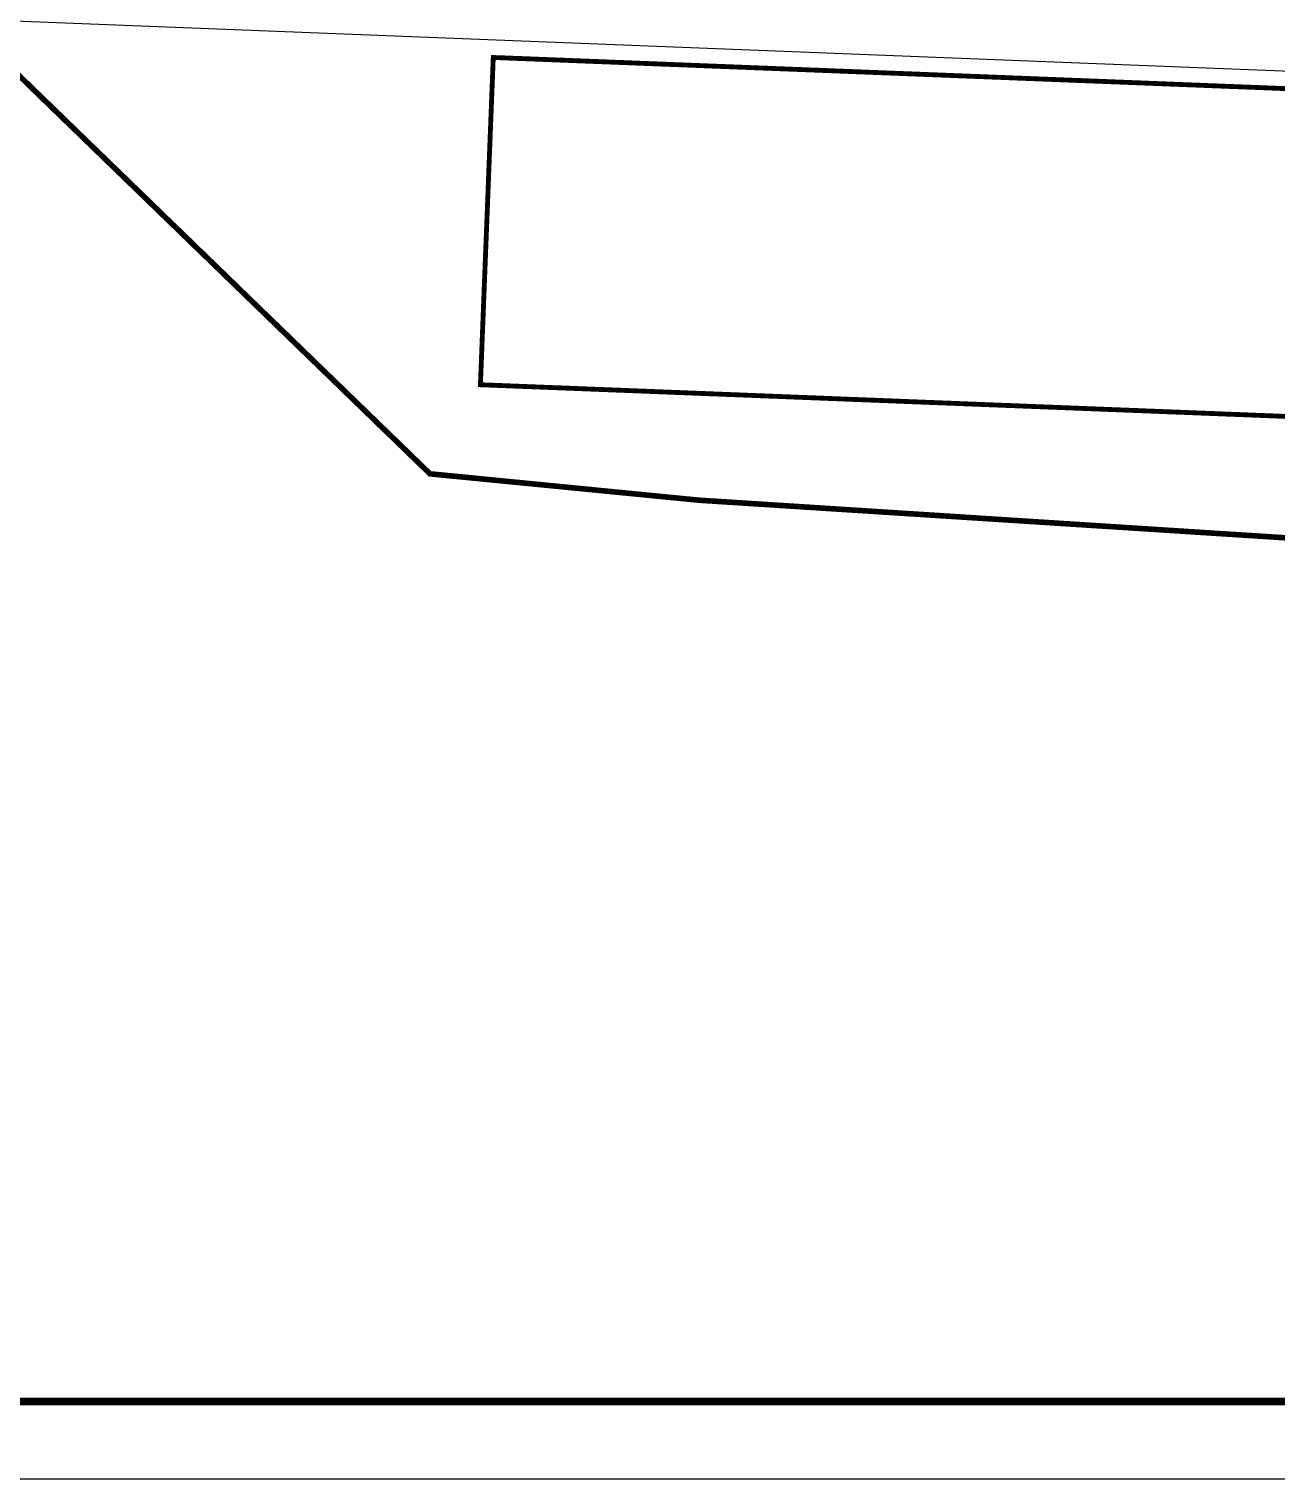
# Model space of a CAD drawing. Extents: x -21908402 to 2165534, y 88493 to 5079726.
# Drawn here: x 2068984 to 2085076, y 402812 to 421511 of the extents above; entities that cross this region are included whole.
import ezdxf

# ---------------------------------------------------------------- set-up
doc = ezdxf.new("R2010")
doc.units = 0
doc.header["$LTSCALE"] = 1000
doc.layers.add('DLSS', color=4, linetype='Continuous')
doc.layers.add('PUB_TITLE', color=4, linetype='Continuous')

# ---------------------------------------------------------------- blocks, each defined once
blk = doc.blocks.new('GGGGGGGGGGGGGGGG')
at = {"color": 1, "linetype": 'Continuous', "const_width": 0.3, "flags": 128}
blk.add_lwpolyline([(40393813.566, 3421912.502), (40393818.362, 3421962.029), (40393739.703, 3421965.156), (40393736.848, 3421966.286), (40393725.737, 3421966.559), (40393704.779, 3421967.076), (40393679.363, 3421967.702), (40393686.989, 3421953.509), (40393695.532, 3421941.867), (40393696.023, 3421939.763), (40393699.049, 3421938.431), (40393702.979, 3421933.5), (40393708.261, 3421923.617), (40393713.307, 3421919.264), (40393719.678, 3421916.382), (40393721.144, 3421918.261), (40393725.832, 3421918.076), (40393749.886, 3421894.778), (40393764.37, 3421893.359), (40393811.497, 3421890.34)], close=True, dxfattribs=at)
at = {"color": 252, "linetype": 'Continuous', "flags": 128}
blk.add_lwpolyline([(40393813.566, 3421912.502), (40393811.497, 3421890.34), (40393764.37, 3421893.359), (40393749.886, 3421894.778), (40393725.832, 3421918.076)], dxfattribs=at)
at = {"color": 6, "linetype": 'Continuous', "const_width": 0.26}
blk.add_lwpolyline([(40393753.288, 3421917.151), (40393807.846, 3421915.007), (40393807.155, 3421897.421), (40393752.597, 3421899.565)], close=True, dxfattribs=at)
at = {"layer": 'DLSS', "color": 252, "linetype": 'Continuous'}
blk.add_line((40393806.201, 3421916.011), (40393717.752, 3421919.486), dxfattribs=at)

msp = doc.modelspace()

# ---------------------------------------------------------------- linework, layer by layer
at = {"layer": 'PUB_TITLE'}
msp.add_lwpolyline([(2046734, 402812), (2106134, 402812), (2106134, 444812), (2046734, 444812)], close=True, dxfattribs=at)
at = {"layer": 'PUB_TITLE', "const_width": 100}
msp.add_lwpolyline([(2049234, 403812), (2105134, 403812), (2105134, 443812), (2049234, 443812)], close=True, dxfattribs=at)

# ---------------------------------------------------------------- block references
at = {"linetype": 'Continuous', "xscale": 240, "yscale": 240, "zscale": 240}
msp.add_blockref('GGGGGGGGGGGGGGGG', (-9692425814, -820838972), dxfattribs=at)

doc.saveas('drawing.dxf')
